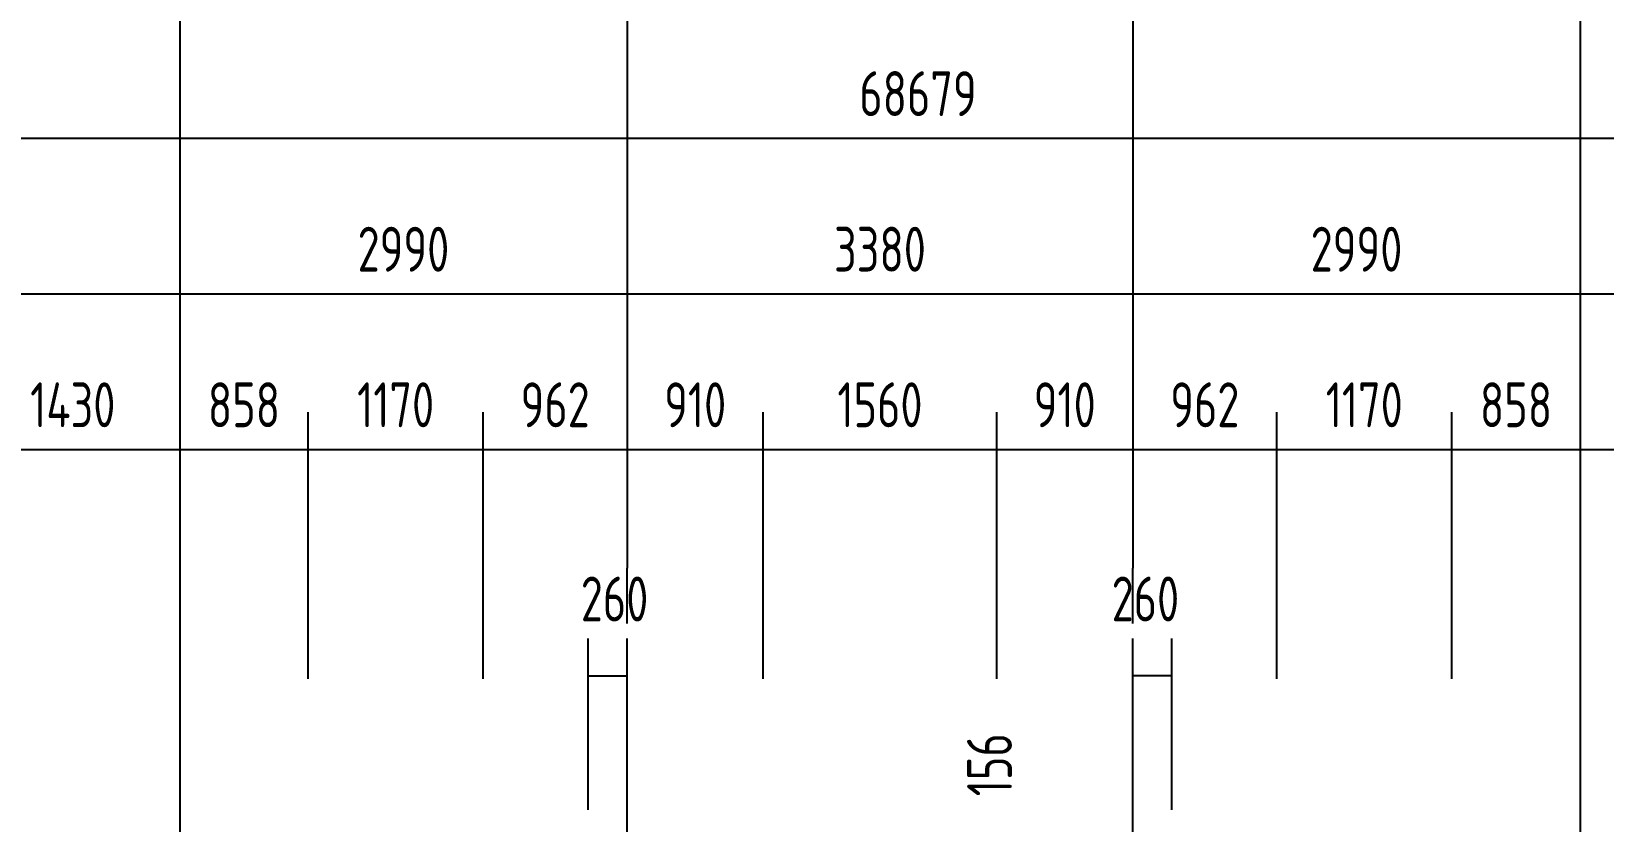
# Model space of a CAD drawing. Extents: x -726032 to 135930, y -151624 to 587044.
# Drawn here: x -452878 to -442371, y 431161 to 436443 of the extents above; entities that cross this region are included whole.
import ezdxf

# ---------------------------------------------------------------- set-up
doc = ezdxf.new("R2010")
doc.units = 0
doc.header["$LTSCALE"] = 1000
doc.header["$MEASUREMENT"] = 0
doc.linetypes.add('DOTE', pattern=[2.42, 2, -0.2, 0.02, -0.2])
doc.layers.get('DEFPOINTS').update_dxf_attribs({"color": 1, "linetype": 'CONTINUOUS'})
for name, color, linetype in [('AXIS', 245, 'CONTINUOUS'), ('DOTE', 8, 'DOTE'), ('PUB_DIM', 245, 'CONTINUOUS')]:
    doc.layers.add(name, color=color, linetype=linetype)
doc.styles.add('DIM_FONT', font='isocp.shx', dxfattribs={"width": 0.8})
doc.dimstyles.new('AXIS', dxfattribs={"dimtxt": 300, "dimasz": 1, "dimexe": 250, "dimexo": 300, "dimgap": 150, "dimtad": 1, "dimdec": 0, "dimzin": 0, "dimdsep": 46, "dimtxsty": 'DIM_FONT', "dimcen": 0.09, "dimse1": 1, "dimse2": 1, "dimclrt": 142, "dimadec": 0, "dimazin": 0, "dimtfac": 1, "dimtdec": 0, "dimtix": 1, "dimtmove": 2, "dimatfit": 3, "dimfxl": 1, "dimtolj": 1, "dimtzin": 0, "dimarcsym": 0})
doc.dimstyles.new('DIMA', dxfattribs={"dimtxt": 300, "dimasz": 1, "dimexe": 250, "dimexo": 300, "dimgap": 150, "dimtad": 1, "dimdec": 0, "dimzin": 0, "dimdsep": 46, "dimtxsty": 'DIM_FONT', "dimcen": 0.09, "dimse1": 1, "dimclrt": 142, "dimadec": 0, "dimazin": 0, "dimtfac": 1, "dimtdec": 0, "dimtix": 1, "dimtmove": 2, "dimatfit": 3, "dimfxl": 1, "dimtolj": 1, "dimtzin": 0, "dimarcsym": 0})
doc.dimstyles.new('DIMB', dxfattribs={"dimtxt": 300, "dimasz": 1, "dimexe": 250, "dimexo": 300, "dimgap": 150, "dimtad": 1, "dimdec": 0, "dimzin": 0, "dimdsep": 46, "dimtxsty": 'DIM_FONT', "dimcen": 0.09, "dimse2": 1, "dimclrt": 142, "dimadec": 0, "dimazin": 0, "dimtfac": 1, "dimtdec": 0, "dimtix": 1, "dimtmove": 2, "dimatfit": 3, "dimfxl": 1, "dimtolj": 1, "dimtzin": 0, "dimarcsym": 0})
doc.dimstyles.new('DIMN', dxfattribs={"dimtxt": 300, "dimasz": 1, "dimexe": 250, "dimexo": 300, "dimgap": 150, "dimtad": 1, "dimdec": 0, "dimzin": 0, "dimdsep": 46, "dimtxsty": 'DIM_FONT', "dimcen": 0.09, "dimclrt": 142, "dimadec": 0, "dimazin": 0, "dimtfac": 1, "dimtdec": 0, "dimtix": 1, "dimtmove": 2, "dimatfit": 3, "dimfxl": 1, "dimtolj": 1, "dimtzin": 0, "dimarcsym": 0})

# ---------------------------------------------------------------- blocks, each defined once
blk = doc.blocks.new('*D508')
at = {"layer": 'AXIS', "color": 0, "lineweight": -2, "transparency": 16777216}
for p, q in [((-481293, 433156), (-481293, 435977)), ((-412614, 433156), (-412614, 435977)), ((-412615, 435727), (-481292, 435727))]:
    blk.add_line(p, q, dxfattribs=at)
at = {"layer": 'AXIS', "color": 0, "transparency": 16777216}
for points in [[(-481292, 435728), (-481292, 435727), (-481293, 435727)], [(-412615, 435728), (-412615, 435727), (-412614, 435727)]]:
    blk.add_solid(points, dxfattribs=at)
at = {"layer": 'DEFPOINTS', "color": 0, "transparency": 16777216}
for p in [(-481293, 435727), (-481293, 432856), (-412614, 432856)]:
    blk.add_point(p, dxfattribs=at)
at = {"layer": 'AXIS', "color": 142, "transparency": 16777216, "insert": (-446953, 436027), "char_height": 300, "attachment_point": 5, "style": 'DIM_FONT'}
blk.add_mtext('\\A1;68679', dxfattribs=at)
blk = doc.blocks.new('*D3176')
at = {"layer": 'DEFPOINTS', "color": 0, "transparency": 16777216}
for p in [(-444785, 430940), (-446085, 430784), (-444785, 430784)]:
    blk.add_point(p, dxfattribs=at)
at = {"layer": 'PUB_DIM', "color": 0, "lineweight": -2, "transparency": 16777216}
for p, q in [((-446085, 430941), (-446085, 430942)), ((-446085, 430940), (-446085, 430784)), ((-446085, 430783), (-446085, 430782))]:
    blk.add_line(p, q, dxfattribs=at)
at = {"layer": 'PUB_DIM', "color": 0, "transparency": 16777216}
for points in [[(-446085, 430941), (-446085, 430941), (-446085, 430940)], [(-446085, 430783), (-446085, 430783), (-446085, 430784)]]:
    blk.add_solid(points, dxfattribs=at)
at = {"layer": 'PUB_DIM', "color": 142, "transparency": 16777216, "insert": (-446475, 431541), "char_height": 300, "attachment_point": 5, "rotation": 90, "style": 'DIM_FONT'}
blk.add_mtext('\\A1;156', dxfattribs=at)
blk = doc.blocks.new('*D987')
at = {"layer": 'DEFPOINTS', "color": 0, "transparency": 16777216}
for p in [(-445517, 432135), (-445517, 430940), (-445257, 430940)]:
    blk.add_point(p, dxfattribs=at)
at = {"layer": 'PUB_DIM', "color": 0, "lineweight": -2, "transparency": 16777216}
for p, q in [((-445517, 431240), (-445517, 432385)), ((-445257, 431240), (-445257, 432385)), ((-445518, 432135), (-445519, 432135)), ((-445257, 432135), (-445517, 432135)), ((-445256, 432135), (-445255, 432135))]:
    blk.add_line(p, q, dxfattribs=at)
at = {"layer": 'PUB_DIM', "color": 0, "transparency": 16777216}
for points in [[(-445518, 432135), (-445518, 432135), (-445517, 432135)], [(-445256, 432135), (-445256, 432135), (-445257, 432135)]]:
    blk.add_solid(points, dxfattribs=at)
at = {"layer": 'PUB_DIM', "color": 142, "transparency": 16777216, "insert": (-445433, 432649), "char_height": 300, "attachment_point": 5, "style": 'DIM_FONT'}
blk.add_mtext('\\A1;260', dxfattribs=at)
blk = doc.blocks.new('*D2241')
at = {"layer": 'DEFPOINTS', "color": 0, "transparency": 16777216}
for p in [(-446427, 433647), (-446427, 431816), (-445517, 431816)]:
    blk.add_point(p, dxfattribs=at)
at = {"layer": 'PUB_DIM', "color": 0, "lineweight": -2, "transparency": 16777216}
for p, q in [((-446427, 432116), (-446427, 433897)), ((-445518, 433647), (-446426, 433647))]:
    blk.add_line(p, q, dxfattribs=at)
at = {"layer": 'PUB_DIM', "color": 0, "transparency": 16777216}
for points in [[(-446426, 433648), (-446426, 433647), (-446427, 433647)], [(-445518, 433648), (-445518, 433647), (-445517, 433647)]]:
    blk.add_solid(points, dxfattribs=at)
at = {"layer": 'PUB_DIM', "color": 142, "transparency": 16777216, "insert": (-445972, 433947), "char_height": 300, "attachment_point": 5, "style": 'DIM_FONT'}
blk.add_mtext('\\A1;910', dxfattribs=at)
blk = doc.blocks.new('*D3303')
at = {"layer": 'AXIS', "color": 0, "lineweight": -2, "transparency": 16777216}
blk.add_line((-445518, 434687), (-448896, 434687), dxfattribs=at)
at = {"layer": 'AXIS', "color": 0, "transparency": 16777216}
for points in [[(-448896, 434688), (-448896, 434687), (-448897, 434687)], [(-445518, 434688), (-445518, 434687), (-445517, 434687)]]:
    blk.add_solid(points, dxfattribs=at)
at = {"layer": 'DEFPOINTS', "color": 0, "transparency": 16777216}
for p in [(-448897, 434687), (-448897, 432856), (-445517, 432856)]:
    blk.add_point(p, dxfattribs=at)
at = {"layer": 'AXIS', "color": 142, "transparency": 16777216, "insert": (-447207, 434987), "char_height": 300, "attachment_point": 5, "style": 'DIM_FONT'}
blk.add_mtext('\\A1;3380', dxfattribs=at)
blk = doc.blocks.new('*D3304')
at = {"layer": 'AXIS', "color": 0, "lineweight": -2, "transparency": 16777216}
blk.add_line((-442528, 434687), (-445516, 434687), dxfattribs=at)
at = {"layer": 'AXIS', "color": 0, "transparency": 16777216}
for points in [[(-445516, 434688), (-445516, 434687), (-445517, 434687)], [(-442528, 434688), (-442528, 434687), (-442527, 434687)]]:
    blk.add_solid(points, dxfattribs=at)
at = {"layer": 'DEFPOINTS', "color": 0, "transparency": 16777216}
for p in [(-445517, 434687), (-445517, 432856), (-442527, 432856)]:
    blk.add_point(p, dxfattribs=at)
at = {"layer": 'AXIS', "color": 142, "transparency": 16777216, "insert": (-444022, 434987), "char_height": 300, "attachment_point": 5, "style": 'DIM_FONT'}
blk.add_mtext('\\A1;2990', dxfattribs=at)
blk = doc.blocks.new('*D3700')
at = {"layer": 'DEFPOINTS', "color": 0, "transparency": 16777216}
for p in [(-445517, 433647), (-445517, 431816), (-444555, 431816)]:
    blk.add_point(p, dxfattribs=at)
at = {"layer": 'PUB_DIM', "color": 0, "lineweight": -2, "transparency": 16777216}
for p, q in [((-444555, 432116), (-444555, 433897)), ((-444556, 433647), (-445516, 433647))]:
    blk.add_line(p, q, dxfattribs=at)
at = {"layer": 'PUB_DIM', "color": 0, "transparency": 16777216}
for points in [[(-445516, 433648), (-445516, 433647), (-445517, 433647)], [(-444556, 433648), (-444556, 433647), (-444555, 433647)]]:
    blk.add_solid(points, dxfattribs=at)
at = {"layer": 'PUB_DIM', "color": 142, "transparency": 16777216, "insert": (-445036, 433947), "char_height": 300, "attachment_point": 5, "style": 'DIM_FONT'}
blk.add_mtext('\\A1;962', dxfattribs=at)
blk = doc.blocks.new('*D3305')
at = {"layer": 'AXIS', "color": 0, "lineweight": -2, "transparency": 16777216}
blk.add_line((-451888, 434687), (-458516, 434687), dxfattribs=at)
at = {"layer": 'AXIS', "color": 0, "transparency": 16777216}
for points in [[(-458516, 434688), (-458516, 434687), (-458517, 434687)], [(-451888, 434688), (-451888, 434687), (-451887, 434687)]]:
    blk.add_solid(points, dxfattribs=at)
at = {"layer": 'DEFPOINTS', "color": 0, "transparency": 16777216}
for p in [(-458517, 434687), (-458517, 432856), (-451887, 432856)]:
    blk.add_point(p, dxfattribs=at)
at = {"layer": 'AXIS', "color": 142, "transparency": 16777216, "insert": (-455202, 434987), "char_height": 300, "attachment_point": 5, "style": 'DIM_FONT'}
blk.add_mtext('\\A1;6630', dxfattribs=at)
blk = doc.blocks.new('*D994')
at = {"layer": 'DEFPOINTS', "color": 0, "transparency": 16777216}
for p in [(-447987, 433647), (-447987, 431816), (-446427, 431816)]:
    blk.add_point(p, dxfattribs=at)
at = {"layer": 'PUB_DIM', "color": 0, "lineweight": -2, "transparency": 16777216}
for p, q in [((-447987, 432116), (-447987, 433897)), ((-446427, 432116), (-446427, 433897)), ((-446428, 433647), (-447986, 433647))]:
    blk.add_line(p, q, dxfattribs=at)
at = {"layer": 'PUB_DIM', "color": 0, "transparency": 16777216}
for points in [[(-447986, 433648), (-447986, 433647), (-447987, 433647)], [(-446428, 433648), (-446428, 433647), (-446427, 433647)]]:
    blk.add_solid(points, dxfattribs=at)
at = {"layer": 'PUB_DIM', "color": 142, "transparency": 16777216, "insert": (-447207, 433947), "char_height": 300, "attachment_point": 5, "style": 'DIM_FONT'}
blk.add_mtext('\\A1;1560', dxfattribs=at)
blk = doc.blocks.new('*D995')
at = {"layer": 'DEFPOINTS', "color": 0, "transparency": 16777216}
for p in [(-448897, 432135), (-449157, 430940), (-448897, 430940)]:
    blk.add_point(p, dxfattribs=at)
at = {"layer": 'PUB_DIM', "color": 0, "lineweight": -2, "transparency": 16777216}
for p, q in [((-449157, 431240), (-449157, 432385)), ((-448897, 431240), (-448897, 432385)), ((-449158, 432135), (-449159, 432135)), ((-449157, 432135), (-448897, 432135)), ((-448896, 432135), (-448895, 432135))]:
    blk.add_line(p, q, dxfattribs=at)
at = {"layer": 'PUB_DIM', "color": 0, "transparency": 16777216}
for points in [[(-449158, 432135), (-449158, 432135), (-449157, 432135)], [(-448896, 432135), (-448896, 432135), (-448897, 432135)]]:
    blk.add_solid(points, dxfattribs=at)
at = {"layer": 'PUB_DIM', "color": 142, "transparency": 16777216, "insert": (-448981, 432649), "char_height": 300, "attachment_point": 5, "style": 'DIM_FONT'}
blk.add_mtext('\\A1;260', dxfattribs=at)
blk = doc.blocks.new('*D996')
at = {"layer": 'DEFPOINTS', "color": 0, "transparency": 16777216}
for p in [(-451029, 433647), (-451029, 431816), (-449859, 431816)]:
    blk.add_point(p, dxfattribs=at)
at = {"layer": 'PUB_DIM', "color": 0, "lineweight": -2, "transparency": 16777216}
for p, q in [((-451029, 432116), (-451029, 433897)), ((-449859, 432116), (-449859, 433897)), ((-449860, 433647), (-451028, 433647))]:
    blk.add_line(p, q, dxfattribs=at)
at = {"layer": 'PUB_DIM', "color": 0, "transparency": 16777216}
for points in [[(-451028, 433648), (-451028, 433647), (-451029, 433647)], [(-449860, 433648), (-449860, 433647), (-449859, 433647)]]:
    blk.add_solid(points, dxfattribs=at)
at = {"layer": 'PUB_DIM', "color": 142, "transparency": 16777216, "insert": (-450444, 433947), "char_height": 300, "attachment_point": 5, "style": 'DIM_FONT'}
blk.add_mtext('\\A1;1170', dxfattribs=at)
blk = doc.blocks.new('*D3703')
at = {"layer": 'DEFPOINTS', "color": 0, "transparency": 16777216}
for p in [(-451887, 433647), (-451887, 431816), (-451029, 431816)]:
    blk.add_point(p, dxfattribs=at)
at = {"layer": 'PUB_DIM', "color": 0, "lineweight": -2, "transparency": 16777216}
for p, q in [((-451029, 432116), (-451029, 433897)), ((-451030, 433647), (-451886, 433647))]:
    blk.add_line(p, q, dxfattribs=at)
at = {"layer": 'PUB_DIM', "color": 0, "transparency": 16777216}
for points in [[(-451886, 433648), (-451886, 433647), (-451887, 433647)], [(-451030, 433648), (-451030, 433647), (-451029, 433647)]]:
    blk.add_solid(points, dxfattribs=at)
at = {"layer": 'PUB_DIM', "color": 142, "transparency": 16777216, "insert": (-451458, 433947), "char_height": 300, "attachment_point": 5, "style": 'DIM_FONT'}
blk.add_mtext('\\A1;858', dxfattribs=at)
blk = doc.blocks.new('*D3308')
at = {"layer": 'AXIS', "color": 0, "lineweight": -2, "transparency": 16777216}
blk.add_line((-448898, 434687), (-451886, 434687), dxfattribs=at)
at = {"layer": 'AXIS', "color": 0, "transparency": 16777216}
for points in [[(-451886, 434688), (-451886, 434687), (-451887, 434687)], [(-448898, 434688), (-448898, 434687), (-448897, 434687)]]:
    blk.add_solid(points, dxfattribs=at)
at = {"layer": 'DEFPOINTS', "color": 0, "transparency": 16777216}
for p in [(-451887, 434687), (-451887, 432856), (-448897, 432856)]:
    blk.add_point(p, dxfattribs=at)
at = {"layer": 'AXIS', "color": 142, "transparency": 16777216, "insert": (-450392, 434987), "char_height": 300, "attachment_point": 5, "style": 'DIM_FONT'}
blk.add_mtext('\\A1;2990', dxfattribs=at)
blk = doc.blocks.new('*D2244')
at = {"layer": 'DEFPOINTS', "color": 0, "transparency": 16777216}
for p in [(-449859, 433647), (-449859, 431816), (-448897, 431816)]:
    blk.add_point(p, dxfattribs=at)
at = {"layer": 'PUB_DIM', "color": 0, "lineweight": -2, "transparency": 16777216}
for p, q in [((-449859, 432116), (-449859, 433897)), ((-448898, 433647), (-449858, 433647))]:
    blk.add_line(p, q, dxfattribs=at)
at = {"layer": 'PUB_DIM', "color": 0, "transparency": 16777216}
for points in [[(-449858, 433648), (-449858, 433647), (-449859, 433647)], [(-448898, 433648), (-448898, 433647), (-448897, 433647)]]:
    blk.add_solid(points, dxfattribs=at)
at = {"layer": 'PUB_DIM', "color": 142, "transparency": 16777216, "insert": (-449378, 433947), "char_height": 300, "attachment_point": 5, "style": 'DIM_FONT'}
blk.add_mtext('\\A1;962', dxfattribs=at)
blk = doc.blocks.new('*D3704')
at = {"layer": 'DEFPOINTS', "color": 0, "transparency": 16777216}
for p in [(-448897, 433647), (-448897, 431816), (-447987, 431816)]:
    blk.add_point(p, dxfattribs=at)
at = {"layer": 'PUB_DIM', "color": 0, "lineweight": -2, "transparency": 16777216}
for p, q in [((-447987, 432116), (-447987, 433897)), ((-447988, 433647), (-448896, 433647))]:
    blk.add_line(p, q, dxfattribs=at)
at = {"layer": 'PUB_DIM', "color": 0, "transparency": 16777216}
for points in [[(-448896, 433648), (-448896, 433647), (-448897, 433647)], [(-447988, 433648), (-447988, 433647), (-447987, 433647)]]:
    blk.add_solid(points, dxfattribs=at)
at = {"layer": 'PUB_DIM', "color": 142, "transparency": 16777216, "insert": (-448442, 433947), "char_height": 300, "attachment_point": 5, "style": 'DIM_FONT'}
blk.add_mtext('\\A1;910', dxfattribs=at)
blk = doc.blocks.new('*D2245')
at = {"layer": 'DEFPOINTS', "color": 0, "transparency": 16777216}
for p in [(-453317, 433647), (-453317, 431816), (-451887, 431816)]:
    blk.add_point(p, dxfattribs=at)
at = {"layer": 'PUB_DIM', "color": 0, "lineweight": -2, "transparency": 16777216}
for p, q in [((-453317, 432116), (-453317, 433897)), ((-451888, 433647), (-453316, 433647))]:
    blk.add_line(p, q, dxfattribs=at)
at = {"layer": 'PUB_DIM', "color": 0, "transparency": 16777216}
for points in [[(-453316, 433648), (-453316, 433647), (-453317, 433647)], [(-451888, 433648), (-451888, 433647), (-451887, 433647)]]:
    blk.add_solid(points, dxfattribs=at)
at = {"layer": 'PUB_DIM', "color": 142, "transparency": 16777216, "insert": (-452602, 433947), "char_height": 300, "attachment_point": 5, "style": 'DIM_FONT'}
blk.add_mtext('\\A1;1430', dxfattribs=at)
blk = doc.blocks.new('*D1013')
at = {"layer": 'DEFPOINTS', "color": 0, "transparency": 16777216}
for p in [(-444555, 433647), (-444555, 431816), (-443385, 431816)]:
    blk.add_point(p, dxfattribs=at)
at = {"layer": 'PUB_DIM', "color": 0, "lineweight": -2, "transparency": 16777216}
for p, q in [((-444555, 432116), (-444555, 433897)), ((-443385, 432116), (-443385, 433897)), ((-443386, 433647), (-444554, 433647))]:
    blk.add_line(p, q, dxfattribs=at)
at = {"layer": 'PUB_DIM', "color": 0, "transparency": 16777216}
for points in [[(-444554, 433648), (-444554, 433647), (-444555, 433647)], [(-443386, 433648), (-443386, 433647), (-443385, 433647)]]:
    blk.add_solid(points, dxfattribs=at)
at = {"layer": 'PUB_DIM', "color": 142, "transparency": 16777216, "insert": (-443970, 433947), "char_height": 300, "attachment_point": 5, "style": 'DIM_FONT'}
blk.add_mtext('\\A1;1170', dxfattribs=at)
blk = doc.blocks.new('*D2255')
at = {"layer": 'DEFPOINTS', "color": 0, "transparency": 16777216}
for p in [(-443385, 433647), (-443385, 431816), (-442527, 431816)]:
    blk.add_point(p, dxfattribs=at)
at = {"layer": 'PUB_DIM', "color": 0, "lineweight": -2, "transparency": 16777216}
for p, q in [((-443385, 432116), (-443385, 433897)), ((-442528, 433647), (-443384, 433647))]:
    blk.add_line(p, q, dxfattribs=at)
at = {"layer": 'PUB_DIM', "color": 0, "transparency": 16777216}
for points in [[(-443384, 433648), (-443384, 433647), (-443385, 433647)], [(-442528, 433648), (-442528, 433647), (-442527, 433647)]]:
    blk.add_solid(points, dxfattribs=at)
at = {"layer": 'PUB_DIM', "color": 142, "transparency": 16777216, "insert": (-442956, 433947), "char_height": 300, "attachment_point": 5, "style": 'DIM_FONT'}
blk.add_mtext('\\A1;858', dxfattribs=at)
blk = doc.blocks.new('*D3715')
at = {"layer": 'DEFPOINTS', "color": 0, "transparency": 16777216}
for p in [(-442527, 433647), (-442527, 431816), (-441097, 431816)]:
    blk.add_point(p, dxfattribs=at)
at = {"layer": 'PUB_DIM', "color": 0, "lineweight": -2, "transparency": 16777216}
for p, q in [((-441097, 432116), (-441097, 433897)), ((-441098, 433647), (-442526, 433647))]:
    blk.add_line(p, q, dxfattribs=at)
at = {"layer": 'PUB_DIM', "color": 0, "transparency": 16777216}
for points in [[(-442526, 433648), (-442526, 433647), (-442527, 433647)], [(-441098, 433648), (-441098, 433647), (-441097, 433647)]]:
    blk.add_solid(points, dxfattribs=at)
at = {"layer": 'PUB_DIM', "color": 142, "transparency": 16777216, "insert": (-441812, 433947), "char_height": 300, "attachment_point": 5, "style": 'DIM_FONT'}
blk.add_mtext('\\A1;1430', dxfattribs=at)
blk = doc.blocks.new('*D3317')
at = {"layer": 'AXIS', "color": 0, "lineweight": -2, "transparency": 16777216}
blk.add_line((-435898, 434687), (-442526, 434687), dxfattribs=at)
at = {"layer": 'AXIS', "color": 0, "transparency": 16777216}
for points in [[(-442526, 434688), (-442526, 434687), (-442527, 434687)], [(-435898, 434688), (-435898, 434687), (-435897, 434687)]]:
    blk.add_solid(points, dxfattribs=at)
at = {"layer": 'DEFPOINTS', "color": 0, "transparency": 16777216}
for p in [(-442527, 434687), (-442527, 432856), (-435897, 432856)]:
    blk.add_point(p, dxfattribs=at)
at = {"layer": 'AXIS', "color": 142, "transparency": 16777216, "insert": (-439212, 434987), "char_height": 300, "attachment_point": 5, "style": 'DIM_FONT'}
blk.add_mtext('\\A1;6630', dxfattribs=at)

msp = doc.modelspace()

# ---------------------------------------------------------------- linework, layer by layer
at = {"layer": 'AXIS'}
for p, q in [((-451886.9, 437027.3), (-451886.9, 432855.9)), ((-448896.9, 437027.3), (-448896.9, 432855.9)), ((-445516.9, 437027.3), (-445516.9, 432855.9)), ((-442526.9, 437027.3), (-442526.9, 432855.9))]:
    msp.add_line(p, q, dxfattribs=at)
at = {"layer": 'DOTE'}
for p, q in [((-451886.9, 432855.9), (-451886.9, 405011.9)), ((-448896.9, 420384), (-448896.9, 432855.9)), ((-445516.9, 420384), (-445516.9, 432855.9)), ((-442526.9, 432855.9), (-442526.9, 405011.9))]:
    msp.add_line(p, q, dxfattribs=at)

# ---------------------------------------------------------------- dimensions: what is measured, and where the dimension line sits
at = {"layer": 'AXIS'}
dim = msp.add_aligned_dim(p1=(-412613.9, 432855.9), p2=(-481292.9, 432855.9), distance=-2871.4, dimstyle='DIMN', dxfattribs=at)
dim.commit()
dim.dimension.update_dxf_attribs({"geometry": '*D508', "text_midpoint": (-446953.4, 436027.3)})
for base, p1, p2, picture, middle in [((-458516.9, 434687.3), (-451886.9, 432855.9), (-458516.9, 432855.9), '*D3305', (-455201.9, 434987.3)), ((-451886.9, 434687.3), (-448896.9, 432855.9), (-451886.9, 432855.9), '*D3308', (-450391.9, 434987.4)), ((-448896.9, 434687.3), (-445516.9, 432855.9), (-448896.9, 432855.9), '*D3303', (-447206.9, 434987.3)), ((-445516.9, 434687.3), (-442526.9, 432855.9), (-445516.9, 432855.9), '*D3304', (-444021.9, 434987.4)), ((-442526.9, 434687.3), (-435896.9, 432855.9), (-442526.9, 432855.9), '*D3317', (-439211.9, 434987.3))]:
    dim = msp.add_linear_dim(base=base, p1=p1, p2=p2, dimstyle='AXIS', dxfattribs=at)
    dim.commit()
    dim.dimension.update_dxf_attribs({"geometry": picture, "text_midpoint": middle})
at = {"layer": 'PUB_DIM'}
for base, p1, p2, dimstyle, picture, middle in [((-453316.9, 433647.3), (-451886.9, 431815.9), (-453316.9, 431815.9), 'DIMA', '*D2245', (-452601.9, 433947.3)), ((-451886.9, 433647.3), (-451028.9, 431815.9), (-451886.9, 431815.9), 'DIMB', '*D3703', (-451457.9, 433947.3)), ((-451028.9, 433647.3), (-449858.9, 431815.9), (-451028.9, 431815.9), 'DIMN', '*D996', (-450443.9, 433947.3)), ((-449858.9, 433647.3), (-448896.9, 431815.9), (-449858.9, 431815.9), 'DIMA', '*D2244', (-449377.9, 433947.4)), ((-448896.9, 433647.3), (-447986.9, 431815.9), (-448896.9, 431815.9), 'DIMB', '*D3704', (-448441.9, 433947.3)), ((-447986.9, 433647.3), (-446426.9, 431815.9), (-447986.9, 431815.9), 'DIMN', '*D994', (-447206.9, 433947.3)), ((-446426.9, 433647.3), (-445516.9, 431815.9), (-446426.9, 431815.9), 'DIMA', '*D2241', (-445971.9, 433947.3)), ((-445516.9, 433647.3), (-444554.9, 431815.9), (-445516.9, 431815.9), 'DIMB', '*D3700', (-445035.9, 433947.4)), ((-444554.9, 433647.3), (-443384.9, 431815.9), (-444554.9, 431815.9), 'DIMN', '*D1013', (-443969.9, 433947.3)), ((-443384.9, 433647.3), (-442526.9, 431815.9), (-443384.9, 431815.9), 'DIMA', '*D2255', (-442955.9, 433947.3)), ((-442526.9, 433647.3), (-441096.9, 431815.9), (-442526.9, 431815.9), 'DIMB', '*D3715', (-441811.9, 433947.3))]:
    dim = msp.add_linear_dim(base=base, p1=p1, p2=p2, dimstyle=dimstyle, dxfattribs=at)
    dim.commit()
    dim.dimension.update_dxf_attribs({"geometry": picture, "text_midpoint": middle})
for base, p1, p2, angle, dimstyle, picture, middle, dimtype in [((-448896.9, 432134.7), (-449156.9, 430940), (-448896.9, 430940), 180, 'DIMN', '*D995', (-448980.9, 432649.3), 160), ((-445516.9, 432134.7), (-445256.9, 430940), (-445516.9, 430940), 180, 'DIMN', '*D987', (-445432.8, 432649.3), 160), ((-446085, 430784), (-444785, 430940), (-444785, 430784), 270, 'AXIS', '*D3176', (-446475.1, 431540.8), 161)]:
    dim = msp.add_linear_dim(base=base, p1=p1, p2=p2, angle=angle, dimstyle=dimstyle, dxfattribs=at)
    dim.commit()
    dim.dimension.update_dxf_attribs({"geometry": picture, "text_midpoint": middle, "dimtype": dimtype})

doc.saveas('drawing.dxf')
